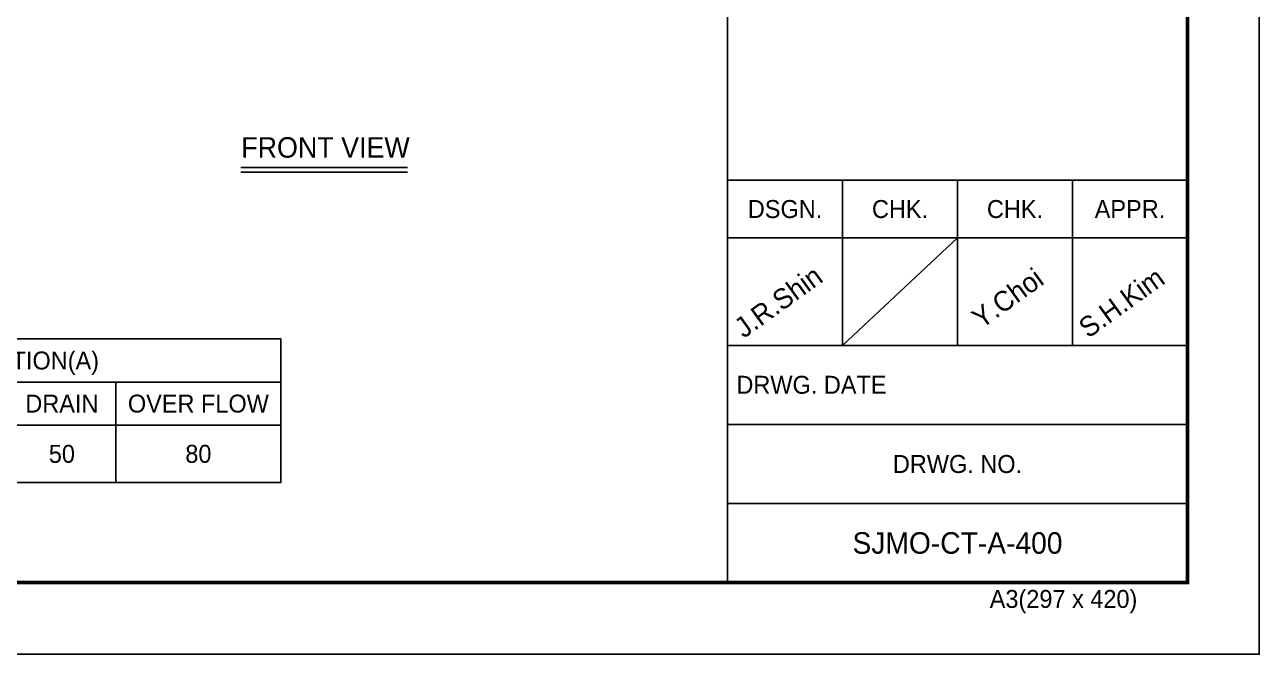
# Model space of a CAD drawing. Header units: millimetres. Extents: x -17070 to 48083, y -291348 to 45670.
# Drawn here: x 36053 to 48083, y 24875 to 31013 of the extents above; entities that cross this region are included whole.
import ezdxf
from ezdxf.enums import TextEntityAlignment as Align

# ---------------------------------------------------------------- set-up
doc = ezdxf.new("R2010")
doc.units = ezdxf.units.MM
for name, color, linetype in [('냉각탑_box', 1, 'Continuous'), ('냉각탑_form', 1, 'Continuous'), ('냉각탑_text', 3, 'Continuous')]:
    doc.layers.add(name, color=color, linetype=linetype)
doc.styles.add('돋움', font='Dotum.ttf')

msp = doc.modelspace()

# ---------------------------------------------------------------- linework, layer by layer
at = {"layer": 'Defpoints'}
msp.add_lwpolyline([(18676.2, 45669.8), (48083.4, 45669.8), (48083.4, 24874.7), (18676.2, 24874.7)], close=True, dxfattribs=at)
at = {"layer": '냉각탑_box'}
for p, q in [((38161.1, 29621.6), (39784.4, 29621.6)), ((38161.1, 29574.9), (39784.4, 29574.9)), ((33160.9, 27529.2), (38550.9, 27529.2)), ((36940.9, 27529.2), (36940.9, 26549.2)), ((23500.9, 27109.2), (38550.9, 27109.2))]:
    msp.add_line(p, q, dxfattribs=at)
msp.add_lwpolyline([(23500.9, 27949.2), (38550.9, 27949.2), (38550.9, 26549.2), (23500.9, 26549.2)], close=True, dxfattribs=at)
at = {"layer": '냉각탑_form'}
for p, q in [((42902.1, 37932.9), (42902.1, 25574.9)), ((42902.1, 29495.8), (47383.2, 29495.8)), ((44022.4, 29495.8), (44022.4, 27885.4)), ((45142.6, 29495.8), (45142.6, 27885.4)), ((46262.9, 29495.8), (46262.9, 27885.4)), ((42902.1, 28935.7), (47383.2, 28935.7)), ((45142.6, 28935.7), (44022.4, 27885.4)), ((42902.1, 27885.4), (47383.2, 27885.4)), ((42902.1, 27115.2), (47383.2, 27115.2)), ((42902.1, 26345.1), (47383.2, 26345.1))]:
    msp.add_line(p, q, dxfattribs=at)
at = {"layer": '냉각탑_form', "const_width": 35}
msp.add_lwpolyline([(19376.3, 44969.6), (19376.3, 25574.9), (47383.2, 25574.9), (47383.2, 44969.6)], close=True, dxfattribs=at)

# ---------------------------------------------------------------- texts
at = {"layer": '냉각탑_form', "style": '돋움'}
for s, p in [('DSGN.', (43462.2, 29215.8)), ('CHK.', (44582.5, 29215.8)), ('CHK.', (45702.8, 29215.8)), ('APPR.', (46823.1, 29215.8)), ('DRWG. NO.', (45142.6, 26730.2))]:
    msp.add_text(s, height=175.04, dxfattribs=at).set_placement(p, align=Align.MIDDLE_CENTER)
for s, height, p in [('DRWG. DATE', 175.04, (42988.3, 27414.8)), ('A3(297 x 420)', 175.043, (45456.7, 25327.3))]:
    msp.add_text(s, height=height, dxfattribs=at).set_placement(p)
at = {"layer": '냉각탑_text', "style": '돋움'}
for s, height, p in [('FRONT VIEW', 199.97, (38984.6, 29816.3)), ('CONNECTION(A)', 175, (35855.9, 27739.2)), ('DRAIN', 175, (36415.9, 27319.2)), ('OVER FLOW', 175, (37745.9, 27319.2)), ('50', 175, (36415.9, 26829.2)), ('80', 175, (37745.9, 26829.2)), ('SJMO-CT-A-400', 210.051, (45142.6, 25960))]:
    msp.add_text(s, height=height, dxfattribs=at).set_placement(p, align=Align.MIDDLE_CENTER)
for s, p in [('Y.Choi', (45375.8, 28043)), ('J.R.Shin', (43060.4, 27949.6)), ('S.H.Kim', (46417, 27949.6))]:
    msp.add_text(s, height=196.05, rotation=35.81856, dxfattribs=at).set_placement(p)

doc.saveas('drawing.dxf')
